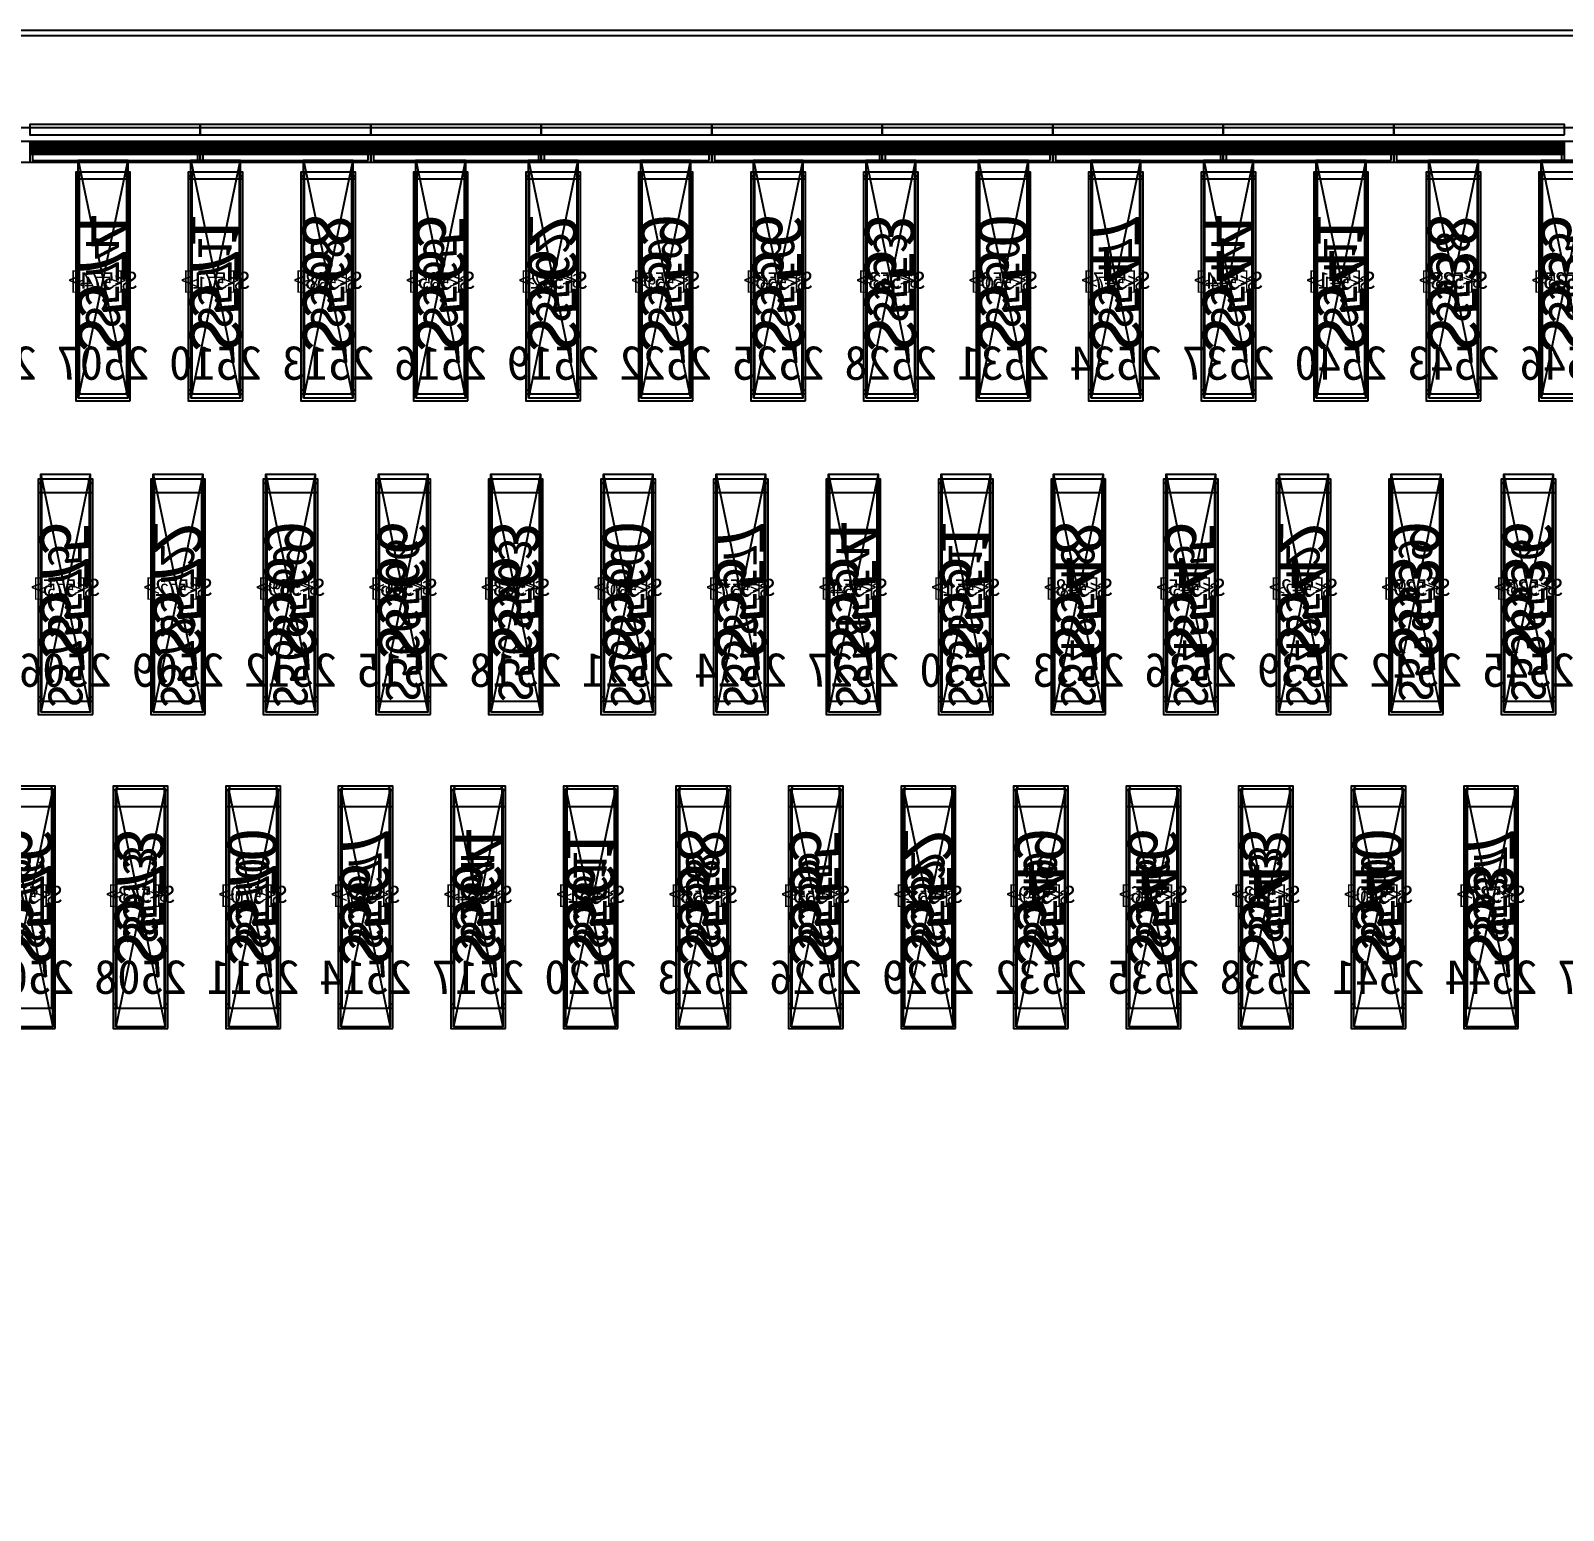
# Model space of a CAD drawing. Header units: millimetres. Extents: x 427 to 2444, y 137 to 817.
# Drawn here: x 1142.8471 to 1143.2965, y 301.2176 to 301.6514 of the extents above; entities that cross this region are included whole.
import ezdxf
from ezdxf.enums import TextEntityAlignment as Align

# ---------------------------------------------------------------- set-up
doc = ezdxf.new("R2010")
doc.units = ezdxf.units.MM
for name, color, linetype in [('L0', 211, 'Continuous'), ('L102', 91, 'Continuous'), ('L114', 213, 'Continuous'), ('L240', 60, 'Continuous'), ('L241', 200, 'Continuous'), ('L242', 51, 'Continuous'), ('L245', 53, 'Continuous'), ('L246', 93, 'Continuous'), ('L247', 13, 'Continuous'), ('L59', 140, 'Continuous'), ('L63', 4, 'Continuous'), ('L98', 150, 'Continuous')]:
    doc.layers.add(name, color=color, linetype=linetype)
doc.styles.add('txt', font='simhei.ttf')

# ---------------------------------------------------------------- blocks, each defined once
blk = doc.blocks.new('HX8394_F_PAD')
at = {"layer": 'L0'}
blk.add_lwpolyline([(-13.86, -0.4025), (-13.86, 0.4025), (13.86, 0.4025), (13.86, -0.4025), (-13.86, -0.4025)], close=True, dxfattribs=at)
at = {"layer": 'L241'}
blk.add_lwpolyline([(-13.9, -0.435), (-13.9, 0.435), (13.9, 0.435), (13.9, -0.435), (-13.9, -0.435)], close=True, dxfattribs=at)
at = {"layer": 'L242'}
for points in [[(-7.657, 0.3285), (-7.6585, 0.33), (-7.6585, 0.392), (-7.657, 0.3935), (-7.644, 0.3935), (-7.6425, 0.392), (-7.6425, 0.33), (-7.644, 0.3285), (-7.657, 0.3285)], [(-7.624, 0.3285), (-7.6255, 0.33), (-7.6255, 0.392), (-7.624, 0.3935), (-7.611, 0.3935), (-7.6095, 0.392), (-7.6095, 0.33), (-7.611, 0.3285), (-7.624, 0.3285)], [(-7.591, 0.3285), (-7.5925, 0.33), (-7.5925, 0.392), (-7.591, 0.3935), (-7.578, 0.3935), (-7.5765, 0.392), (-7.5765, 0.33), (-7.578, 0.3285), (-7.591, 0.3285)], [(-7.558, 0.3285), (-7.5595, 0.33), (-7.5595, 0.392), (-7.558, 0.3935), (-7.545, 0.3935), (-7.5435, 0.392), (-7.5435, 0.33), (-7.545, 0.3285), (-7.558, 0.3285)], [(-7.525, 0.3285), (-7.5265, 0.33), (-7.5265, 0.392), (-7.525, 0.3935), (-7.512, 0.3935), (-7.5105, 0.392), (-7.5105, 0.33), (-7.512, 0.3285), (-7.525, 0.3285)], [(-7.492, 0.3285), (-7.4935, 0.33), (-7.4935, 0.392), (-7.492, 0.3935), (-7.479, 0.3935), (-7.4775, 0.392), (-7.4775, 0.33), (-7.479, 0.3285), (-7.492, 0.3285)], [(-7.459, 0.3285), (-7.4605, 0.33), (-7.4605, 0.392), (-7.459, 0.3935), (-7.446, 0.3935), (-7.4445, 0.392), (-7.4445, 0.33), (-7.446, 0.3285), (-7.459, 0.3285)], [(-7.426, 0.3285), (-7.4275, 0.33), (-7.4275, 0.392), (-7.426, 0.3935), (-7.413, 0.3935), (-7.4115, 0.392), (-7.4115, 0.33), (-7.413, 0.3285), (-7.426, 0.3285)], [(-7.393, 0.3285), (-7.3945, 0.33), (-7.3945, 0.392), (-7.393, 0.3935), (-7.38, 0.3935), (-7.3785, 0.392), (-7.3785, 0.33), (-7.38, 0.3285), (-7.393, 0.3285)], [(-7.36, 0.3285), (-7.3615, 0.33), (-7.3615, 0.392), (-7.36, 0.3935), (-7.347, 0.3935), (-7.3455, 0.392), (-7.3455, 0.33), (-7.347, 0.3285), (-7.36, 0.3285)], [(-7.327, 0.3285), (-7.3285, 0.33), (-7.3285, 0.392), (-7.327, 0.3935), (-7.314, 0.3935), (-7.3125, 0.392), (-7.3125, 0.33), (-7.314, 0.3285), (-7.327, 0.3285)], [(-7.294, 0.3285), (-7.2955, 0.33), (-7.2955, 0.392), (-7.294, 0.3935), (-7.281, 0.3935), (-7.2795, 0.392), (-7.2795, 0.33), (-7.281, 0.3285), (-7.294, 0.3285)], [(-7.261, 0.3285), (-7.2625, 0.33), (-7.2625, 0.392), (-7.261, 0.3935), (-7.248, 0.3935), (-7.2465, 0.392), (-7.2465, 0.33), (-7.248, 0.3285), (-7.261, 0.3285)], [(-7.228, 0.3285), (-7.2295, 0.33), (-7.2295, 0.392), (-7.228, 0.3935), (-7.215, 0.3935), (-7.2135, 0.392), (-7.2135, 0.33), (-7.215, 0.3285), (-7.228, 0.3285)], [(-7.646, 0.2385), (-7.6475, 0.24), (-7.6475, 0.302), (-7.646, 0.3035), (-7.633, 0.3035), (-7.6315, 0.302), (-7.6315, 0.24), (-7.633, 0.2385), (-7.646, 0.2385)], [(-7.613, 0.2385), (-7.6145, 0.24), (-7.6145, 0.302), (-7.613, 0.3035), (-7.6, 0.3035), (-7.5985, 0.302), (-7.5985, 0.24), (-7.6, 0.2385), (-7.613, 0.2385)], [(-7.58, 0.2385), (-7.5815, 0.24), (-7.5815, 0.302), (-7.58, 0.3035), (-7.567, 0.3035), (-7.5655, 0.302), (-7.5655, 0.24), (-7.567, 0.2385), (-7.58, 0.2385)], [(-7.547, 0.2385), (-7.5485, 0.24), (-7.5485, 0.302), (-7.547, 0.3035), (-7.534, 0.3035), (-7.5325, 0.302), (-7.5325, 0.24), (-7.534, 0.2385), (-7.547, 0.2385)], [(-7.514, 0.2385), (-7.5155, 0.24), (-7.5155, 0.302), (-7.514, 0.3035), (-7.501, 0.3035), (-7.4995, 0.302), (-7.4995, 0.24), (-7.501, 0.2385), (-7.514, 0.2385)], [(-7.481, 0.2385), (-7.4825, 0.24), (-7.4825, 0.302), (-7.481, 0.3035), (-7.468, 0.3035), (-7.4665, 0.302), (-7.4665, 0.24), (-7.468, 0.2385), (-7.481, 0.2385)], [(-7.448, 0.2385), (-7.4495, 0.24), (-7.4495, 0.302), (-7.448, 0.3035), (-7.435, 0.3035), (-7.4335, 0.302), (-7.4335, 0.24), (-7.435, 0.2385), (-7.448, 0.2385)], [(-7.415, 0.2385), (-7.4165, 0.24), (-7.4165, 0.302), (-7.415, 0.3035), (-7.402, 0.3035), (-7.4005, 0.302), (-7.4005, 0.24), (-7.402, 0.2385), (-7.415, 0.2385)], [(-7.382, 0.2385), (-7.3835, 0.24), (-7.3835, 0.302), (-7.382, 0.3035), (-7.369, 0.3035), (-7.3675, 0.302), (-7.3675, 0.24), (-7.369, 0.2385), (-7.382, 0.2385)], [(-7.349, 0.2385), (-7.3505, 0.24), (-7.3505, 0.302), (-7.349, 0.3035), (-7.336, 0.3035), (-7.3345, 0.302), (-7.3345, 0.24), (-7.336, 0.2385), (-7.349, 0.2385)], [(-7.316, 0.2385), (-7.3175, 0.24), (-7.3175, 0.302), (-7.316, 0.3035), (-7.303, 0.3035), (-7.3015, 0.302), (-7.3015, 0.24), (-7.303, 0.2385), (-7.316, 0.2385)], [(-7.283, 0.2385), (-7.2845, 0.24), (-7.2845, 0.302), (-7.283, 0.3035), (-7.27, 0.3035), (-7.2685, 0.302), (-7.2685, 0.24), (-7.27, 0.2385), (-7.283, 0.2385)], [(-7.25, 0.2385), (-7.2515, 0.24), (-7.2515, 0.302), (-7.25, 0.3035), (-7.237, 0.3035), (-7.2355, 0.302), (-7.2355, 0.24), (-7.237, 0.2385), (-7.25, 0.2385)], [(-7.217, 0.2385), (-7.2185, 0.24), (-7.2185, 0.302), (-7.217, 0.3035), (-7.204, 0.3035), (-7.2025, 0.302), (-7.2025, 0.24), (-7.204, 0.2385), (-7.217, 0.2385)], [(-7.635, 0.1485), (-7.6365, 0.15), (-7.6365, 0.212), (-7.635, 0.2135), (-7.622, 0.2135), (-7.6205, 0.212), (-7.6205, 0.15), (-7.622, 0.1485), (-7.635, 0.1485)], [(-7.602, 0.1485), (-7.6035, 0.15), (-7.6035, 0.212), (-7.602, 0.2135), (-7.589, 0.2135), (-7.5875, 0.212), (-7.5875, 0.15), (-7.589, 0.1485), (-7.602, 0.1485)], [(-7.569, 0.1485), (-7.5705, 0.15), (-7.5705, 0.212), (-7.569, 0.2135), (-7.556, 0.2135), (-7.5545, 0.212), (-7.5545, 0.15), (-7.556, 0.1485), (-7.569, 0.1485)], [(-7.536, 0.1485), (-7.5375, 0.15), (-7.5375, 0.212), (-7.536, 0.2135), (-7.523, 0.2135), (-7.5215, 0.212), (-7.5215, 0.15), (-7.523, 0.1485), (-7.536, 0.1485)], [(-7.503, 0.1485), (-7.5045, 0.15), (-7.5045, 0.212), (-7.503, 0.2135), (-7.49, 0.2135), (-7.4885, 0.212), (-7.4885, 0.15), (-7.49, 0.1485), (-7.503, 0.1485)], [(-7.47, 0.1485), (-7.4715, 0.15), (-7.4715, 0.212), (-7.47, 0.2135), (-7.457, 0.2135), (-7.4555, 0.212), (-7.4555, 0.15), (-7.457, 0.1485), (-7.47, 0.1485)], [(-7.437, 0.1485), (-7.4385, 0.15), (-7.4385, 0.212), (-7.437, 0.2135), (-7.424, 0.2135), (-7.4225, 0.212), (-7.4225, 0.15), (-7.424, 0.1485), (-7.437, 0.1485)], [(-7.404, 0.1485), (-7.4055, 0.15), (-7.4055, 0.212), (-7.404, 0.2135), (-7.391, 0.2135), (-7.3895, 0.212), (-7.3895, 0.15), (-7.391, 0.1485), (-7.404, 0.1485)], [(-7.371, 0.1485), (-7.3725, 0.15), (-7.3725, 0.212), (-7.371, 0.2135), (-7.358, 0.2135), (-7.3565, 0.212), (-7.3565, 0.15), (-7.358, 0.1485), (-7.371, 0.1485)], [(-7.338, 0.1485), (-7.3395, 0.15), (-7.3395, 0.212), (-7.338, 0.2135), (-7.325, 0.2135), (-7.3235, 0.212), (-7.3235, 0.15), (-7.325, 0.1485), (-7.338, 0.1485)], [(-7.305, 0.1485), (-7.3065, 0.15), (-7.3065, 0.212), (-7.305, 0.2135), (-7.292, 0.2135), (-7.2905, 0.212), (-7.2905, 0.15), (-7.292, 0.1485), (-7.305, 0.1485)], [(-7.272, 0.1485), (-7.2735, 0.15), (-7.2735, 0.212), (-7.272, 0.2135), (-7.259, 0.2135), (-7.2575, 0.212), (-7.2575, 0.15), (-7.259, 0.1485), (-7.272, 0.1485)], [(-7.239, 0.1485), (-7.2405, 0.15), (-7.2405, 0.212), (-7.239, 0.2135), (-7.226, 0.2135), (-7.2245, 0.212), (-7.2245, 0.15), (-7.226, 0.1485), (-7.239, 0.1485)], [(-7.206, 0.1485), (-7.2075, 0.15), (-7.2075, 0.212), (-7.206, 0.2135), (-7.193, 0.2135), (-7.1915, 0.212), (-7.1915, 0.15), (-7.193, 0.1485), (-7.206, 0.1485)]]:
    blk.add_lwpolyline(points, close=True, dxfattribs=at)
at = {"layer": 'L247', "style": 'txt'}
for s, p in [('S535', (-7.6505, 0.362666)), ('S538', (-7.6175, 0.362666)), ('S541', (-7.5845, 0.361)), ('S544', (-7.5515, 0.361)), ('S547', (-7.5185, 0.361)), ('S550', (-7.4855, 0.361)), ('S553', (-7.4525, 0.362666)), ('S556', (-7.4195, 0.361)), ('S559', (-7.3865, 0.361)), ('S562', (-7.3535, 0.362666)), ('S565', (-7.3205, 0.361)), ('S568', (-7.2875, 0.361)), ('S571', (-7.2545, 0.361)), ('S574', (-7.2215, 0.361)), ('S536', (-7.6395, 0.272666)), ('S539', (-7.6065, 0.272666)), ('S542', (-7.5735, 0.271)), ('S545', (-7.5405, 0.271)), ('S548', (-7.5075, 0.271)), ('S551', (-7.4745, 0.271)), ('S554', (-7.4415, 0.271)), ('S557', (-7.4085, 0.271)), ('S560', (-7.3755, 0.271)), ('S563', (-7.3425, 0.272666)), ('S566', (-7.3095, 0.272666)), ('S569', (-7.2765, 0.271)), ('S572', (-7.2435, 0.271)), ('S575', (-7.2105, 0.271)), ('S537', (-7.6285, 0.182666)), ('S540', (-7.5955, 0.181)), ('S543', (-7.5625, 0.182666)), ('S546', (-7.5295, 0.181)), ('S549', (-7.4965, 0.181)), ('S552', (-7.4635, 0.181)), ('S555', (-7.4305, 0.181)), ('S558', (-7.3975, 0.181)), ('S561', (-7.3645, 0.181)), ('S564', (-7.3315, 0.181)), ('S567', (-7.2985, 0.181)), ('S570', (-7.2655, 0.181)), ('S573', (-7.2325, 0.182666)), ('S576', (-7.1995, 0.181))]:
    blk.add_text(s, height=0.01, rotation=90, dxfattribs=at).set_placement(p, align=Align.MIDDLE_CENTER)
blk = doc.blocks.new('NTBUMP_65X16')
at = {"layer": 'L242'}
blk.add_lwpolyline([(-0.008, -0.0325), (-0.008, 0.0325), (0.008, 0.0325), (0.008, -0.0325), (-0.008, -0.0325)], close=True, dxfattribs=at)
blk = doc.blocks.new('ILI9881C_AA_NTBUMP_PM_875UM')
at = {"layer": 'L241'}
blk.add_lwpolyline([(-13.92, -0.4375), (-13.92, 0.4375), (13.92, 0.4375), (13.92, -0.4375), (-13.92, -0.4375)], close=True, dxfattribs=at)
at = {"rotation": 180}
for p in [(-7.6505, 0.365), (-7.6175, 0.365), (-7.5845, 0.365), (-7.5515, 0.365), (-7.5185, 0.365), (-7.4855, 0.365), (-7.4525, 0.365), (-7.4195, 0.365), (-7.3865, 0.365), (-7.3535, 0.365), (-7.3205, 0.365), (-7.2875, 0.365), (-7.2545, 0.365), (-7.2215, 0.365), (-7.6395, 0.275), (-7.6065, 0.275), (-7.5735, 0.275), (-7.5405, 0.275), (-7.5075, 0.275), (-7.4745, 0.275), (-7.4415, 0.275), (-7.4085, 0.275), (-7.3755, 0.275), (-7.3425, 0.275), (-7.3095, 0.275), (-7.2765, 0.275), (-7.2435, 0.275), (-7.2105, 0.275), (-7.6285, 0.185), (-7.5955, 0.185), (-7.5625, 0.185), (-7.5295, 0.185), (-7.4965, 0.185), (-7.4635, 0.185), (-7.4305, 0.185), (-7.3975, 0.185), (-7.3645, 0.185), (-7.3315, 0.185), (-7.2985, 0.185), (-7.2655, 0.185), (-7.2325, 0.185), (-7.1995, 0.185)]:
    blk.add_blockref('NTBUMP_65X16', p, dxfattribs=at)
at = {"layer": 'L246', "style": 'txt'}
for s, p in [('S535', (-7.6505, 0.365)), ('S538', (-7.6175, 0.365)), ('S541', (-7.5845, 0.365)), ('S544', (-7.5515, 0.365)), ('S547', (-7.5185, 0.365)), ('S550', (-7.4855, 0.365)), ('S553', (-7.4525, 0.365)), ('S556', (-7.4195, 0.365)), ('S559', (-7.3865, 0.365)), ('S562', (-7.3535, 0.365)), ('S565', (-7.3205, 0.365)), ('S568', (-7.2875, 0.365)), ('S571', (-7.2545, 0.365)), ('S574', (-7.2215, 0.365)), ('S536', (-7.6395, 0.275)), ('S539', (-7.6065, 0.275)), ('S542', (-7.5735, 0.275)), ('S545', (-7.5405, 0.275)), ('S548', (-7.5075, 0.275)), ('S551', (-7.4745, 0.275)), ('S554', (-7.4415, 0.275)), ('S557', (-7.4085, 0.275)), ('S560', (-7.3755, 0.275)), ('S563', (-7.3425, 0.275)), ('S566', (-7.3095, 0.275)), ('S569', (-7.2765, 0.275)), ('S572', (-7.2435, 0.275)), ('S575', (-7.2105, 0.275)), ('S537', (-7.6285, 0.185)), ('S540', (-7.5955, 0.185)), ('S543', (-7.5625, 0.185)), ('S546', (-7.5295, 0.185)), ('S549', (-7.4965, 0.185)), ('S552', (-7.4635, 0.185)), ('S555', (-7.4305, 0.185)), ('S558', (-7.3975, 0.185)), ('S561', (-7.3645, 0.185)), ('S564', (-7.3315, 0.185)), ('S567', (-7.2985, 0.185)), ('S570', (-7.2655, 0.185)), ('S573', (-7.2325, 0.185)), ('S576', (-7.1995, 0.185))]:
    blk.add_text(s, height=0.015, rotation=90, dxfattribs=at).set_placement(p, align=Align.MIDDLE_CENTER)
for s, p in [('2546', (-7.6505, 0.341666)), ('2543', (-7.6175, 0.341666)), ('2540', (-7.5845, 0.341666)), ('2537', (-7.5515, 0.341666)), ('2534', (-7.5185, 0.341666)), ('2531', (-7.4855, 0.341666)), ('2528', (-7.4525, 0.341666)), ('2525', (-7.4195, 0.341666)), ('2522', (-7.3865, 0.341666)), ('2519', (-7.3535, 0.341666)), ('2516', (-7.3205, 0.341666)), ('2513', (-7.2875, 0.341666)), ('2510', (-7.2545, 0.341666)), ('2507', (-7.2215, 0.341666)), ('2504', (-7.1885, 0.341666)), ('2545', (-7.6395, 0.251666)), ('2542', (-7.6065, 0.251666)), ('2539', (-7.5735, 0.251666)), ('2536', (-7.5405, 0.251666)), ('2533', (-7.5075, 0.251666)), ('2530', (-7.4745, 0.251666)), ('2527', (-7.4415, 0.251666)), ('2524', (-7.4085, 0.251666)), ('2521', (-7.3755, 0.251666)), ('2518', (-7.3425, 0.251666)), ('2515', (-7.3095, 0.251666)), ('2512', (-7.2765, 0.251666)), ('2509', (-7.2435, 0.251666)), ('2506', (-7.2105, 0.251666)), ('2547', (-7.6615, 0.161666)), ('2544', (-7.6285, 0.161666)), ('2541', (-7.5955, 0.161666)), ('2538', (-7.5625, 0.161666)), ('2535', (-7.5295, 0.161666)), ('2532', (-7.4965, 0.161666)), ('2529', (-7.4635, 0.161666)), ('2526', (-7.4305, 0.161666)), ('2523', (-7.3975, 0.161666)), ('2520', (-7.3645, 0.161666)), ('2517', (-7.3315, 0.161666)), ('2514', (-7.2985, 0.161666)), ('2511', (-7.2655, 0.161666)), ('2508', (-7.2325, 0.161666)), ('2505', (-7.1995, 0.161666))]:
    blk.add_text(s, height=0.01, dxfattribs=at).set_placement(p, align=Align.MIDDLE_CENTER)
blk = doc.blocks.new('OUT_3BUMP')
at = {"layer": 'L242'}
for points in [[(0, 0.206), (0, 0.271), (0.016, 0.271), (0.016, 0.206), (0, 0.206)], [(0.011, 0.116), (0.011, 0.181), (0.027, 0.181), (0.027, 0.116), (0.011, 0.116)], [(0.022, 0.026), (0.022, 0.091), (0.038, 0.091), (0.038, 0.026), (0.022, 0.026)]]:
    blk.add_lwpolyline(points, close=True, dxfattribs=at)
blk = doc.blocks.new('JD9365Z_PAD_20170829_Y880')
at = {"layer": 'L241'}
blk.add_lwpolyline([(-13.95, -0.41), (-13.95, 0.41), (13.95, 0.41), (13.95, -0.41), (-13.95, -0.41)], close=True, dxfattribs=at)
at = {"row_count": 1, "column_count": 372, "row_spacing": 0.245, "column_spacing": 0.033}
blk.add_blockref('OUT_3BUMP', (-13.6645, 0.13), dxfattribs=at)
at = {"layer": 'L240', "style": 'txt'}
for s, p in [('S[535]', (-7.6505, 0.369333)), ('S[538]', (-7.6175, 0.369333)), ('S[541]', (-7.5845, 0.369333)), ('S[544]', (-7.5515, 0.369333)), ('S[547]', (-7.5185, 0.369333)), ('S[550]', (-7.4855, 0.369333)), ('S[553]', (-7.4525, 0.369333)), ('S[556]', (-7.4195, 0.369333)), ('S[559]', (-7.3865, 0.369333)), ('S[562]', (-7.3535, 0.369333)), ('S[565]', (-7.3205, 0.369333)), ('S[568]', (-7.2875, 0.369333)), ('S[571]', (-7.2545, 0.369333)), ('S[574]', (-7.2215, 0.369333)), ('S[536]', (-7.6395, 0.279333)), ('S[539]', (-7.6065, 0.279333)), ('S[542]', (-7.5735, 0.279333)), ('S[545]', (-7.5405, 0.279333)), ('S[548]', (-7.5075, 0.279333)), ('S[551]', (-7.4745, 0.279333)), ('S[554]', (-7.4415, 0.279333)), ('S[557]', (-7.4085, 0.279333)), ('S[560]', (-7.3755, 0.279333)), ('S[563]', (-7.3425, 0.279333)), ('S[566]', (-7.3095, 0.279333)), ('S[569]', (-7.2765, 0.279333)), ('S[572]', (-7.2435, 0.279333)), ('S[575]', (-7.2105, 0.279333)), ('S[537]', (-7.6285, 0.189333)), ('S[540]', (-7.5955, 0.189333)), ('S[543]', (-7.5625, 0.189333)), ('S[546]', (-7.5295, 0.189333)), ('S[549]', (-7.4965, 0.189333)), ('S[552]', (-7.4635, 0.189333)), ('S[555]', (-7.4305, 0.189333)), ('S[558]', (-7.3975, 0.189333)), ('S[561]', (-7.3645, 0.189333)), ('S[564]', (-7.3315, 0.189333)), ('S[567]', (-7.2985, 0.189333)), ('S[570]', (-7.2655, 0.189333)), ('S[573]', (-7.2325, 0.189333)), ('S[576]', (-7.1995, 0.189333))]:
    blk.add_text(s, height=0.005, dxfattribs=at).set_placement(p, align=Align.MIDDLE_CENTER)
blk = doc.blocks.new('NV3052C3P_BUMP_ORI_20190911')
at = {"layer": 'L241'}
blk.add_lwpolyline([(-13.8, -0.398), (-13.8, 0.398), (13.8, 0.398), (13.8, -0.398), (-13.8, -0.398)], close=True, dxfattribs=at)
at = {"layer": 'L242'}
for points in [[(-7.6585, 0.32), (-7.6585, 0.385), (-7.6425, 0.385), (-7.6425, 0.32), (-7.6585, 0.32)], [(-7.6255, 0.32), (-7.6255, 0.385), (-7.6095, 0.385), (-7.6095, 0.32), (-7.6255, 0.32)], [(-7.5925, 0.32), (-7.5925, 0.385), (-7.5765, 0.385), (-7.5765, 0.32), (-7.5925, 0.32)], [(-7.5595, 0.32), (-7.5595, 0.385), (-7.5435, 0.385), (-7.5435, 0.32), (-7.5595, 0.32)], [(-7.5265, 0.32), (-7.5265, 0.385), (-7.5105, 0.385), (-7.5105, 0.32), (-7.5265, 0.32)], [(-7.4935, 0.32), (-7.4935, 0.385), (-7.4775, 0.385), (-7.4775, 0.32), (-7.4935, 0.32)], [(-7.4605, 0.32), (-7.4605, 0.385), (-7.4445, 0.385), (-7.4445, 0.32), (-7.4605, 0.32)], [(-7.4275, 0.32), (-7.4275, 0.385), (-7.4115, 0.385), (-7.4115, 0.32), (-7.4275, 0.32)], [(-7.3945, 0.32), (-7.3945, 0.385), (-7.3785, 0.385), (-7.3785, 0.32), (-7.3945, 0.32)], [(-7.3615, 0.32), (-7.3615, 0.385), (-7.3455, 0.385), (-7.3455, 0.32), (-7.3615, 0.32)], [(-7.3285, 0.32), (-7.3285, 0.385), (-7.3125, 0.385), (-7.3125, 0.32), (-7.3285, 0.32)], [(-7.2955, 0.32), (-7.2955, 0.385), (-7.2795, 0.385), (-7.2795, 0.32), (-7.2955, 0.32)], [(-7.2625, 0.32), (-7.2625, 0.385), (-7.2465, 0.385), (-7.2465, 0.32), (-7.2625, 0.32)], [(-7.2295, 0.32), (-7.2295, 0.385), (-7.2135, 0.385), (-7.2135, 0.32), (-7.2295, 0.32)], [(-7.6475, 0.23), (-7.6475, 0.295), (-7.6315, 0.295), (-7.6315, 0.23), (-7.6475, 0.23)], [(-7.6145, 0.23), (-7.6145, 0.295), (-7.5985, 0.295), (-7.5985, 0.23), (-7.6145, 0.23)], [(-7.5815, 0.23), (-7.5815, 0.295), (-7.5655, 0.295), (-7.5655, 0.23), (-7.5815, 0.23)], [(-7.5485, 0.23), (-7.5485, 0.295), (-7.5325, 0.295), (-7.5325, 0.23), (-7.5485, 0.23)], [(-7.5155, 0.23), (-7.5155, 0.295), (-7.4995, 0.295), (-7.4995, 0.23), (-7.5155, 0.23)], [(-7.4825, 0.23), (-7.4825, 0.295), (-7.4665, 0.295), (-7.4665, 0.23), (-7.4825, 0.23)], [(-7.4495, 0.23), (-7.4495, 0.295), (-7.4335, 0.295), (-7.4335, 0.23), (-7.4495, 0.23)], [(-7.4165, 0.23), (-7.4165, 0.295), (-7.4005, 0.295), (-7.4005, 0.23), (-7.4165, 0.23)], [(-7.3835, 0.23), (-7.3835, 0.295), (-7.3675, 0.295), (-7.3675, 0.23), (-7.3835, 0.23)], [(-7.3505, 0.23), (-7.3505, 0.295), (-7.3345, 0.295), (-7.3345, 0.23), (-7.3505, 0.23)], [(-7.3175, 0.23), (-7.3175, 0.295), (-7.3015, 0.295), (-7.3015, 0.23), (-7.3175, 0.23)], [(-7.2845, 0.23), (-7.2845, 0.295), (-7.2685, 0.295), (-7.2685, 0.23), (-7.2845, 0.23)], [(-7.2515, 0.23), (-7.2515, 0.295), (-7.2355, 0.295), (-7.2355, 0.23), (-7.2515, 0.23)], [(-7.2185, 0.23), (-7.2185, 0.295), (-7.2025, 0.295), (-7.2025, 0.23), (-7.2185, 0.23)], [(-7.6365, 0.14), (-7.6365, 0.205), (-7.6205, 0.205), (-7.6205, 0.14), (-7.6365, 0.14)], [(-7.6035, 0.14), (-7.6035, 0.205), (-7.5875, 0.205), (-7.5875, 0.14), (-7.6035, 0.14)], [(-7.5705, 0.14), (-7.5705, 0.205), (-7.5545, 0.205), (-7.5545, 0.14), (-7.5705, 0.14)], [(-7.5375, 0.14), (-7.5375, 0.205), (-7.5215, 0.205), (-7.5215, 0.14), (-7.5375, 0.14)], [(-7.5045, 0.14), (-7.5045, 0.205), (-7.4885, 0.205), (-7.4885, 0.14), (-7.5045, 0.14)], [(-7.4715, 0.14), (-7.4715, 0.205), (-7.4555, 0.205), (-7.4555, 0.14), (-7.4715, 0.14)], [(-7.4385, 0.14), (-7.4385, 0.205), (-7.4225, 0.205), (-7.4225, 0.14), (-7.4385, 0.14)], [(-7.4055, 0.14), (-7.4055, 0.205), (-7.3895, 0.205), (-7.3895, 0.14), (-7.4055, 0.14)], [(-7.3725, 0.14), (-7.3725, 0.205), (-7.3565, 0.205), (-7.3565, 0.14), (-7.3725, 0.14)], [(-7.3395, 0.14), (-7.3395, 0.205), (-7.3235, 0.205), (-7.3235, 0.14), (-7.3395, 0.14)], [(-7.3065, 0.14), (-7.3065, 0.205), (-7.2905, 0.205), (-7.2905, 0.14), (-7.3065, 0.14)], [(-7.2735, 0.14), (-7.2735, 0.205), (-7.2575, 0.205), (-7.2575, 0.14), (-7.2735, 0.14)], [(-7.2405, 0.14), (-7.2405, 0.205), (-7.2245, 0.205), (-7.2245, 0.14), (-7.2405, 0.14)], [(-7.2075, 0.14), (-7.2075, 0.205), (-7.1915, 0.205), (-7.1915, 0.14), (-7.2075, 0.14)]]:
    blk.add_lwpolyline(points, close=True, dxfattribs=at)
at = {"layer": 'L245', "style": 'txt'}
for s, p in [('S<535>', (-7.650527, 0.353333)), ('S<538>', (-7.617527, 0.353333)), ('S<541>', (-7.584527, 0.353333)), ('S<544>', (-7.551527, 0.353333)), ('S<547>', (-7.518527, 0.353333)), ('S<550>', (-7.485527, 0.353333)), ('S<553>', (-7.452527, 0.353333)), ('S<556>', (-7.419527, 0.353333)), ('S<559>', (-7.386527, 0.353333)), ('S<562>', (-7.353527, 0.353333)), ('S<565>', (-7.320527, 0.353333)), ('S<568>', (-7.287527, 0.353333)), ('S<571>', (-7.254527, 0.353333)), ('S<574>', (-7.221527, 0.353333)), ('S<536>', (-7.639527, 0.263333)), ('S<539>', (-7.606527, 0.263333)), ('S<542>', (-7.573527, 0.263333)), ('S<545>', (-7.540527, 0.263333)), ('S<548>', (-7.507527, 0.263333)), ('S<551>', (-7.474527, 0.263333)), ('S<554>', (-7.441527, 0.263333)), ('S<557>', (-7.408527, 0.263333)), ('S<560>', (-7.375527, 0.263333)), ('S<563>', (-7.342527, 0.263333)), ('S<566>', (-7.309527, 0.263333)), ('S<569>', (-7.276527, 0.263333)), ('S<572>', (-7.243527, 0.263333)), ('S<575>', (-7.210527, 0.263333)), ('S<537>', (-7.628527, 0.173333)), ('S<540>', (-7.595527, 0.173333)), ('S<543>', (-7.562527, 0.173333)), ('S<546>', (-7.529527, 0.173333)), ('S<549>', (-7.496527, 0.173333)), ('S<552>', (-7.463527, 0.173333)), ('S<555>', (-7.430527, 0.173333)), ('S<558>', (-7.397527, 0.173333)), ('S<561>', (-7.364527, 0.173333)), ('S<564>', (-7.331527, 0.173333)), ('S<567>', (-7.298527, 0.173333)), ('S<570>', (-7.265527, 0.173333)), ('S<573>', (-7.232527, 0.173333)), ('S<576>', (-7.199527, 0.173333))]:
    blk.add_text(s, height=0.005, dxfattribs=at).set_placement(p, align=Align.MIDDLE_CENTER)
blk = doc.blocks.new('BUMP_14_65')
at = {"layer": 'L242'}
blk.add_lwpolyline([(-0.007, -0.022), (-0.007, 0.043), (0.007, 0.043), (0.007, -0.022), (-0.007, -0.022)], close=True, dxfattribs=at)
blk = doc.blocks.new('FL11283_A_OTHER')
at = {"layer": 'L102'}
blk.add_lwpolyline([(-13.86, 0), (-13.86, 0.41), (0, 0.41), (0, 0), (-13.86, 0)], close=True, dxfattribs=at)
at = {"layer": 'L241'}
blk.add_lwpolyline([(-13.86, -0.41), (-13.86, 0.41), (13.86, 0.41), (13.86, 0.404), (-13.854, 0.404), (-13.854, -0.404), (13.854, -0.404), (13.854, 0.404), (13.86, 0.404), (13.86, -0.41), (-13.86, -0.41)], close=True, dxfattribs=at)
at = {"layer": 'L59'}
blk.add_lwpolyline([(-13.86, -0.41), (-13.86, 0.41), (13.86, 0.41), (13.86, -0.41), (-13.86, -0.41)], close=True, dxfattribs=at)
for p in [(-7.6505, 0.358), (-7.6175, 0.358), (-7.5845, 0.358), (-7.5515, 0.358), (-7.5185, 0.358), (-7.4855, 0.358), (-7.4525, 0.358), (-7.4195, 0.358), (-7.3865, 0.358), (-7.3535, 0.358), (-7.3205, 0.358), (-7.2875, 0.358), (-7.2545, 0.358), (-7.2215, 0.358), (-7.6395, 0.268), (-7.6065, 0.268), (-7.5735, 0.268), (-7.5405, 0.268), (-7.5075, 0.268), (-7.4745, 0.268), (-7.4415, 0.268), (-7.4085, 0.268), (-7.3755, 0.268), (-7.3425, 0.268), (-7.3095, 0.268), (-7.2765, 0.268), (-7.2435, 0.268), (-7.2105, 0.268), (-7.6285, 0.178), (-7.5955, 0.178), (-7.5625, 0.178), (-7.5295, 0.178), (-7.4965, 0.178), (-7.4635, 0.178), (-7.4305, 0.178), (-7.3975, 0.178), (-7.3645, 0.178), (-7.3315, 0.178), (-7.2985, 0.178), (-7.2655, 0.178), (-7.2325, 0.178), (-7.1995, 0.178)]:
    blk.add_blockref('BUMP_14_65', p)
at = {"layer": 'L102', "style": 'txt'}
for s, p in [('S535', (-7.6505, 0.370166)), ('S538', (-7.6175, 0.370166)), ('S553', (-7.4525, 0.370166)), ('S562', (-7.3535, 0.370166)), ('S541', (-7.5845, 0.3685)), ('S544', (-7.5515, 0.3685)), ('S547', (-7.5185, 0.3685)), ('S550', (-7.4855, 0.3685)), ('S556', (-7.4195, 0.3685)), ('S559', (-7.3865, 0.3685)), ('S565', (-7.3205, 0.3685)), ('S568', (-7.2875, 0.3685)), ('S571', (-7.2545, 0.3685)), ('S574', (-7.2215, 0.3685)), ('S536', (-7.6395, 0.259166)), ('S539', (-7.6065, 0.259166)), ('S542', (-7.5735, 0.2575)), ('S545', (-7.5405, 0.2575)), ('S548', (-7.5075, 0.2575)), ('S551', (-7.4745, 0.2575)), ('S554', (-7.4415, 0.2575)), ('S557', (-7.4085, 0.2575)), ('S560', (-7.3755, 0.2575)), ('S563', (-7.3425, 0.259166)), ('S566', (-7.3095, 0.259166)), ('S569', (-7.2765, 0.2575)), ('S572', (-7.2435, 0.2575)), ('S575', (-7.2105, 0.2575)), ('S537', (-7.6285, 0.188166)), ('S540', (-7.5955, 0.1865)), ('S543', (-7.5625, 0.188166)), ('S546', (-7.5295, 0.1865)), ('S549', (-7.4965, 0.1865)), ('S552', (-7.4635, 0.1865)), ('S555', (-7.4305, 0.1865)), ('S558', (-7.3975, 0.1865)), ('S561', (-7.3645, 0.1865)), ('S564', (-7.3315, 0.1865)), ('S567', (-7.2985, 0.1865)), ('S570', (-7.2655, 0.1865)), ('S573', (-7.2325, 0.188166)), ('S576', (-7.1995, 0.1865))]:
    blk.add_text(s, height=0.01, rotation=90, dxfattribs=at).set_placement(p, align=Align.MIDDLE_CENTER)
blk = doc.blocks.new('GC9702_LCDPAD_BUMP')
at = {"layer": 'L242'}
blk.add_lwpolyline([(-0.008, -0.0325), (-0.008, 0.0325), (0.008, 0.0325), (0.008, -0.0325), (-0.008, -0.0325)], close=True, dxfattribs=at)
blk = doc.blocks.new('GC9702_BUMP_NOCOMPENSATION')
at = {"layer": 'L114', "const_width": 0.004}
for points in [[(-7.65, 0.378), (-7.6, 0.378)], [(-7.65, 0.378), (-7.6, 0.378)], [(-7.65, 0.378), (-7.6, 0.378)], [(-7.65, 0.378), (-7.6, 0.378)], [(-7.6, 0.378), (-7.55, 0.378)], [(-7.6, 0.378), (-7.55, 0.378)], [(-7.6, 0.378), (-7.55, 0.378)], [(-7.6, 0.378), (-7.55, 0.378)], [(-7.55, 0.378), (-7.5, 0.378)], [(-7.55, 0.378), (-7.5, 0.378)], [(-7.55, 0.378), (-7.5, 0.378)], [(-7.55, 0.378), (-7.5, 0.378)], [(-7.5, 0.378), (-7.45, 0.378)], [(-7.5, 0.378), (-7.45, 0.378)], [(-7.5, 0.378), (-7.45, 0.378)], [(-7.5, 0.378), (-7.45, 0.378)], [(-7.45, 0.378), (-7.4, 0.378)], [(-7.45, 0.378), (-7.4, 0.378)], [(-7.45, 0.378), (-7.4, 0.378)], [(-7.45, 0.378), (-7.4, 0.378)], [(-7.4, 0.378), (-7.35, 0.378)], [(-7.4, 0.378), (-7.35, 0.378)], [(-7.4, 0.378), (-7.35, 0.378)], [(-7.4, 0.378), (-7.35, 0.378)], [(-7.35, 0.378), (-7.3, 0.378)], [(-7.35, 0.378), (-7.3, 0.378)], [(-7.35, 0.378), (-7.3, 0.378)], [(-7.35, 0.378), (-7.3, 0.378)], [(-7.3, 0.378), (-7.25, 0.378)], [(-7.3, 0.378), (-7.25, 0.378)], [(-7.3, 0.378), (-7.25, 0.378)], [(-7.3, 0.378), (-7.25, 0.378)], [(-7.25, 0.378), (-7.2, 0.378)], [(-7.25, 0.378), (-7.2, 0.378)], [(-7.25, 0.378), (-7.2, 0.378)], [(-7.25, 0.378), (-7.2, 0.378)]]:
    blk.add_lwpolyline(points, dxfattribs=at)
at = {"layer": 'L114'}
for points in [[(-7.65, 0.374), (-7.65, 0.38), (-7.6, 0.38), (-7.6, 0.374), (-7.65, 0.374)], [(-7.65, 0.374), (-7.65, 0.38), (-7.6, 0.38), (-7.6, 0.374), (-7.65, 0.374)], [(-7.64926, 0.37443), (-7.64926, 0.379), (-7.60082, 0.379), (-7.60082, 0.37443), (-7.64926, 0.37443)], [(-7.64926, 0.37443), (-7.64926, 0.379), (-7.60082, 0.379), (-7.60082, 0.37443), (-7.64926, 0.37443)], [(-7.6, 0.374), (-7.6, 0.38), (-7.55, 0.38), (-7.55, 0.374), (-7.6, 0.374)], [(-7.6, 0.374), (-7.6, 0.38), (-7.55, 0.38), (-7.55, 0.374), (-7.6, 0.374)], [(-7.59926, 0.37443), (-7.59926, 0.379), (-7.55082, 0.379), (-7.55082, 0.37443), (-7.59926, 0.37443)], [(-7.59926, 0.37443), (-7.59926, 0.379), (-7.55082, 0.379), (-7.55082, 0.37443), (-7.59926, 0.37443)], [(-7.55, 0.374), (-7.55, 0.38), (-7.5, 0.38), (-7.5, 0.374), (-7.55, 0.374)], [(-7.55, 0.374), (-7.55, 0.38), (-7.5, 0.38), (-7.5, 0.374), (-7.55, 0.374)], [(-7.54926, 0.37443), (-7.54926, 0.379), (-7.50082, 0.379), (-7.50082, 0.37443), (-7.54926, 0.37443)], [(-7.54926, 0.37443), (-7.54926, 0.379), (-7.50082, 0.379), (-7.50082, 0.37443), (-7.54926, 0.37443)], [(-7.5, 0.374), (-7.5, 0.38), (-7.45, 0.38), (-7.45, 0.374), (-7.5, 0.374)], [(-7.5, 0.374), (-7.5, 0.38), (-7.45, 0.38), (-7.45, 0.374), (-7.5, 0.374)], [(-7.49926, 0.37443), (-7.49926, 0.379), (-7.45082, 0.379), (-7.45082, 0.37443), (-7.49926, 0.37443)], [(-7.49926, 0.37443), (-7.49926, 0.379), (-7.45082, 0.379), (-7.45082, 0.37443), (-7.49926, 0.37443)], [(-7.45, 0.374), (-7.45, 0.38), (-7.4, 0.38), (-7.4, 0.374), (-7.45, 0.374)], [(-7.45, 0.374), (-7.45, 0.38), (-7.4, 0.38), (-7.4, 0.374), (-7.45, 0.374)], [(-7.44926, 0.37443), (-7.44926, 0.379), (-7.40082, 0.379), (-7.40082, 0.37443), (-7.44926, 0.37443)], [(-7.44926, 0.37443), (-7.44926, 0.379), (-7.40082, 0.379), (-7.40082, 0.37443), (-7.44926, 0.37443)], [(-7.4, 0.374), (-7.4, 0.38), (-7.35, 0.38), (-7.35, 0.374), (-7.4, 0.374)], [(-7.4, 0.374), (-7.4, 0.38), (-7.35, 0.38), (-7.35, 0.374), (-7.4, 0.374)], [(-7.39926, 0.37443), (-7.39926, 0.379), (-7.35082, 0.379), (-7.35082, 0.37443), (-7.39926, 0.37443)], [(-7.39926, 0.37443), (-7.39926, 0.379), (-7.35082, 0.379), (-7.35082, 0.37443), (-7.39926, 0.37443)], [(-7.35, 0.374), (-7.35, 0.38), (-7.3, 0.38), (-7.3, 0.374), (-7.35, 0.374)], [(-7.35, 0.374), (-7.35, 0.38), (-7.3, 0.38), (-7.3, 0.374), (-7.35, 0.374)], [(-7.34926, 0.37443), (-7.34926, 0.379), (-7.30082, 0.379), (-7.30082, 0.37443), (-7.34926, 0.37443)], [(-7.34926, 0.37443), (-7.34926, 0.379), (-7.30082, 0.379), (-7.30082, 0.37443), (-7.34926, 0.37443)], [(-7.3, 0.374), (-7.3, 0.38), (-7.25, 0.38), (-7.25, 0.374), (-7.3, 0.374)], [(-7.3, 0.374), (-7.3, 0.38), (-7.25, 0.38), (-7.25, 0.374), (-7.3, 0.374)], [(-7.29926, 0.37443), (-7.29926, 0.379), (-7.25082, 0.379), (-7.25082, 0.37443), (-7.29926, 0.37443)], [(-7.29926, 0.37443), (-7.29926, 0.379), (-7.25082, 0.379), (-7.25082, 0.37443), (-7.29926, 0.37443)], [(-7.25, 0.374), (-7.25, 0.38), (-7.2, 0.38), (-7.2, 0.374), (-7.25, 0.374)], [(-7.25, 0.374), (-7.25, 0.38), (-7.2, 0.38), (-7.2, 0.374), (-7.25, 0.374)], [(-7.24926, 0.37443), (-7.24926, 0.379), (-7.20082, 0.379), (-7.20082, 0.37443), (-7.24926, 0.37443)], [(-7.24926, 0.37443), (-7.24926, 0.379), (-7.20082, 0.379), (-7.20082, 0.37443), (-7.24926, 0.37443)]]:
    blk.add_lwpolyline(points, close=True, dxfattribs=at)
at = {"layer": 'L241'}
for points in [[(-7.65, 0.382), (-7.65, 0.385), (-7.6, 0.385), (-7.6, 0.382), (-7.65, 0.382)], [(-7.65, 0.382), (-7.65, 0.385), (-7.6, 0.385), (-7.6, 0.382), (-7.65, 0.382)], [(-7.6, 0.382), (-7.6, 0.385), (-7.55, 0.385), (-7.55, 0.382), (-7.6, 0.382)], [(-7.6, 0.382), (-7.6, 0.385), (-7.55, 0.385), (-7.55, 0.382), (-7.6, 0.382)], [(-7.55, 0.382), (-7.55, 0.385), (-7.5, 0.385), (-7.5, 0.382), (-7.55, 0.382)], [(-7.55, 0.382), (-7.55, 0.385), (-7.5, 0.385), (-7.5, 0.382), (-7.55, 0.382)], [(-7.5, 0.382), (-7.5, 0.385), (-7.45, 0.385), (-7.45, 0.382), (-7.5, 0.382)], [(-7.5, 0.382), (-7.5, 0.385), (-7.45, 0.385), (-7.45, 0.382), (-7.5, 0.382)], [(-7.45, 0.382), (-7.45, 0.385), (-7.4, 0.385), (-7.4, 0.382), (-7.45, 0.382)], [(-7.45, 0.382), (-7.45, 0.385), (-7.4, 0.385), (-7.4, 0.382), (-7.45, 0.382)], [(-7.4, 0.382), (-7.4, 0.385), (-7.35, 0.385), (-7.35, 0.382), (-7.4, 0.382)], [(-7.4, 0.382), (-7.4, 0.385), (-7.35, 0.385), (-7.35, 0.382), (-7.4, 0.382)], [(-7.35, 0.382), (-7.35, 0.385), (-7.3, 0.385), (-7.3, 0.382), (-7.35, 0.382)], [(-7.35, 0.382), (-7.35, 0.385), (-7.3, 0.385), (-7.3, 0.382), (-7.35, 0.382)], [(-7.3, 0.382), (-7.3, 0.385), (-7.25, 0.385), (-7.25, 0.382), (-7.3, 0.382)], [(-7.3, 0.382), (-7.3, 0.385), (-7.25, 0.385), (-7.25, 0.382), (-7.3, 0.382)], [(-7.25, 0.382), (-7.25, 0.385), (-7.2, 0.385), (-7.2, 0.382), (-7.25, 0.382)], [(-7.25, 0.382), (-7.25, 0.385), (-7.2, 0.385), (-7.2, 0.382), (-7.25, 0.382)]]:
    blk.add_lwpolyline(points, close=True, dxfattribs=at)
at = {"row_count": 1, "column_count": 413, "row_spacing": 0.065, "column_spacing": 0.033}
for p in [(-13.6235, 0.3365), (-13.6125, 0.2445), (-13.6015, 0.1525)]:
    blk.add_blockref('GC9702_LCDPAD_BUMP', p, dxfattribs=at)
at = {"layer": 'L98', "style": 'txt'}
for s, p in [('S<535>', (-7.6505, 0.33917)), ('S<538>', (-7.6175, 0.33917)), ('S<541>', (-7.5845, 0.3385)), ('S<544>', (-7.5515, 0.3385)), ('S<547>', (-7.5185, 0.3385)), ('S<550>', (-7.4855, 0.3385)), ('S<553>', (-7.4525, 0.33917)), ('S<556>', (-7.4195, 0.3385)), ('S<559>', (-7.3865, 0.3385)), ('S<562>', (-7.3535, 0.33917)), ('S<565>', (-7.3205, 0.3385)), ('S<568>', (-7.2875, 0.3385)), ('S<571>', (-7.2545, 0.3385)), ('S<574>', (-7.2215, 0.3385)), ('S<536>', (-7.6395, 0.24917)), ('S<539>', (-7.6065, 0.24917)), ('S<542>', (-7.5735, 0.2485)), ('S<545>', (-7.5405, 0.2485)), ('S<548>', (-7.5075, 0.2485)), ('S<551>', (-7.4745, 0.2485)), ('S<554>', (-7.4415, 0.2485)), ('S<557>', (-7.4085, 0.2485)), ('S<560>', (-7.3755, 0.2485)), ('S<563>', (-7.3425, 0.24917)), ('S<566>', (-7.3095, 0.24917)), ('S<569>', (-7.2765, 0.24917)), ('S<572>', (-7.2435, 0.2485)), ('S<575>', (-7.2105, 0.2485)), ('S<537>', (-7.6285, 0.15917)), ('S<540>', (-7.5955, 0.1585)), ('S<543>', (-7.5625, 0.15917)), ('S<546>', (-7.5295, 0.1585)), ('S<549>', (-7.4965, 0.1585)), ('S<552>', (-7.4635, 0.1585)), ('S<555>', (-7.4305, 0.1585)), ('S<558>', (-7.3975, 0.1585)), ('S<561>', (-7.3645, 0.1585)), ('S<564>', (-7.3315, 0.1585)), ('S<567>', (-7.2985, 0.1585)), ('S<570>', (-7.2655, 0.1585)), ('S<573>', (-7.2325, 0.15917)), ('S<576>', (-7.1995, 0.1585))]:
    blk.add_text(s, height=0.004, dxfattribs=at).set_placement(p, align=Align.MIDDLE_CENTER)
blk = doc.blocks.new('IC_GDS_ALL')
for name, p in [('ILI9881C_AA_NTBUMP_PM_875UM', (0, 0)), ('HX8394_F_PAD', (0, 0.004)), ('GC9702_BUMP_NOCOMPENSATION', (0, 0.0265)), ('NV3052C3P_BUMP_ORI_20190911', (0, 0.0125)), ('JD9365Z_PAD_20170829_Y880', (0, -0.0035)), ('FL11283_A_OTHER', (0, -0.0035))]:
    blk.add_blockref(name, p)
blk = doc.blocks.new('OUTPUT_PAD_SD')
at = {"color": 5, "linetype": 'Continuous'}
blk.add_lwpolyline([(0.00225, 0.078), (0.01675, 0.00825), (0.01675, 0.078), (0.00225, 0.00825)], dxfattribs=at)
at = {"layer": 'L63', "color": 5}
blk.add_lwpolyline([(0.00225, 0.00825), (0.00225, 0.078), (0.01675, 0.078), (0.01675, 0.00825), (0.00225, 0.00825)], close=True, dxfattribs=at)
blk = doc.blocks.new('OUTPUT_PAD_GATE')
at = {"color": 5, "linetype": 'Continuous'}
blk.add_lwpolyline([(0.00175, 0.07125), (0.01625, 0.0015), (0.01625, 0.07125), (0.00175, 0.0015)], dxfattribs=at)
at = {"layer": 'L63', "color": 5}
blk.add_lwpolyline([(0.00175, 0.0015), (0.00175, 0.07125), (0.01625, 0.07125), (0.01625, 0.0015), (0.00175, 0.0015)], close=True, dxfattribs=at)
blk = doc.blocks.new('IC_PAD_ALL')
at = {"row_count": 1, "row_spacing": 0.0685, "column_spacing": 0.066}
for name, p, column_count in [('OUTPUT_PAD_GATE', (0.004, 0.68425), 414), ('OUTPUT_PAD_SD', (0.0365, 0.6775), 414), ('OUTPUT_PAD_GATE', (0.026, 0.59225), 414), ('OUTPUT_PAD_SD', (0.0585, 0.5855), 413), ('OUTPUT_PAD_GATE', (-0.018, 0.5), 414), ('OUTPUT_PAD_SD', (0.0145, 0.49325), 414)]:
    blk.add_blockref(name, p, dxfattribs=dict(at, column_count=column_count))
blk = doc.blocks.new('IC_ALL')
at = {"yscale": -1, "rotation": 180}
blk.add_blockref('IC_GDS_ALL', (14, 0.4375), dxfattribs=at)
blk.add_blockref('IC_PAD_ALL', (0.3525, 0.083))
blk = doc.blocks.new('IC_FPC_OLB_ALL')
blk.add_blockref('IC_ALL', (1.188, 1.0245))

msp = doc.modelspace()

# ---------------------------------------------------------------- block references
msp.add_blockref('IC_FPC_OLB_ALL', (1120.45883, 299.75037))

doc.saveas('drawing.dxf')
